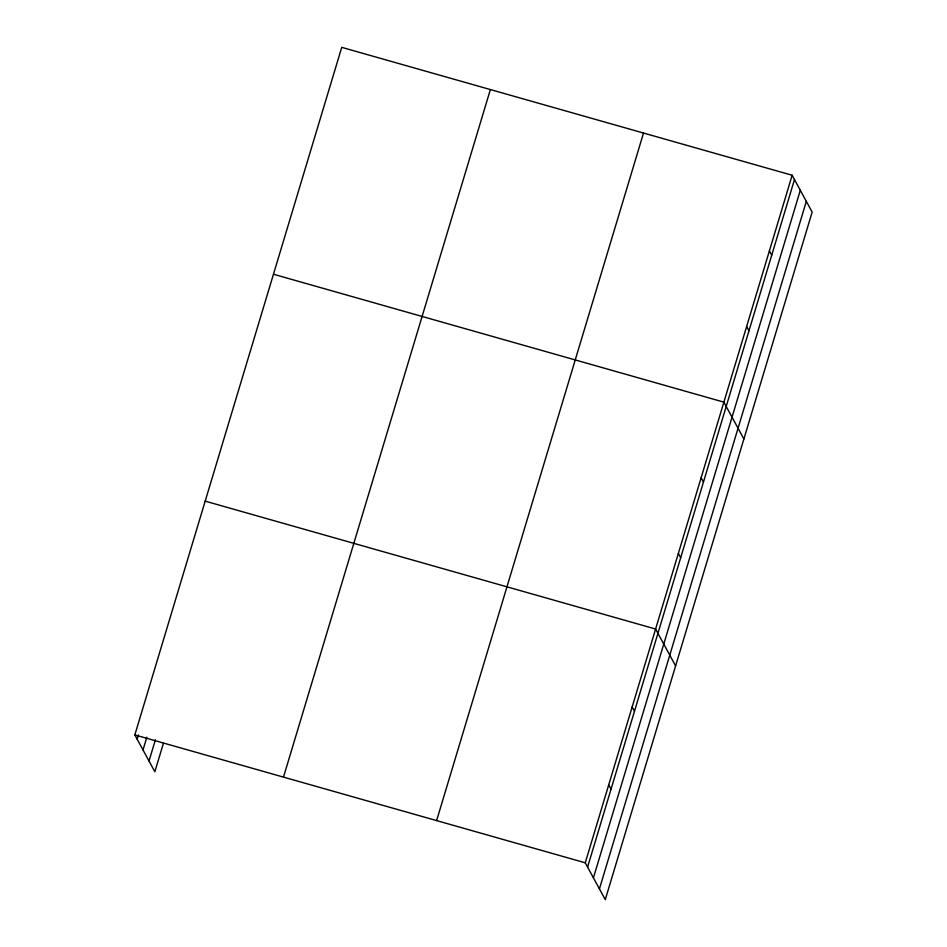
<?xml version="1.0" encoding="UTF-8"?>
<svg xmlns="http://www.w3.org/2000/svg" width="947" height="947" viewBox="0 0 947 947"><rect width="100%" height="100%" fill="white"/><g stroke="black" fill="none" stroke-linecap="round" stroke-linejoin="round"><path stroke-width="1.42" d="M163.381 743.419L154.846 771.746L134.841 734.908L341.737 47.35L792.154 175.254L812.159 212.092L605.263 899.65L585.258 862.8L792.154 175.254M137.173 739.205L138.451 734.955M143.009 749.941L146.844 737.192M149.022 761.009L155.415 739.761M283.484 777.108L490.38 89.563M436.614 820.599L643.51 133.042M587.59 867.097L794.486 179.551M593.414 877.845L800.31 190.288M599.427 888.913L806.323 201.356M273.47 274.239L723.875 402.144L743.88 438.994M205.191 501.141L655.596 629.033L675.602 665.883M134.841 734.908L585.258 862.8M769.39 250.884L771.722 255.181M746.638 326.514L748.97 330.811M701.111 477.773L703.443 482.07M678.36 553.403L680.692 557.7M632.146 706.959L634.478 711.256M608.696 784.885L611.04 789.182"/></g></svg>
